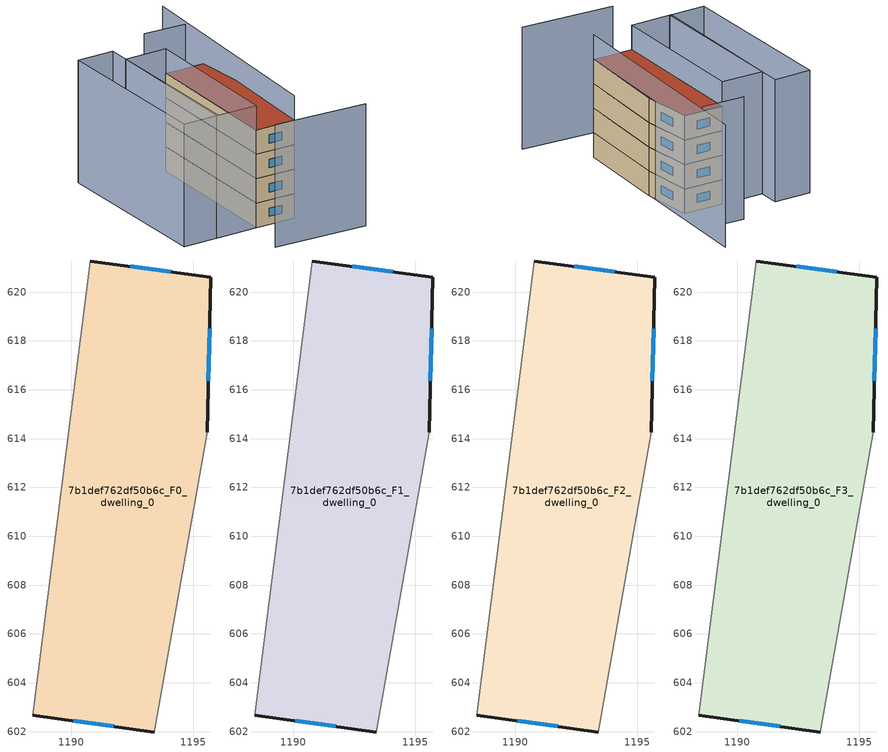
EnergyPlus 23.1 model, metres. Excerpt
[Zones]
7b1def762df50b6c_F0_dwelling_0
 floor ground (EU_floor_Construction): 1195.72,620.61 1195.57,614.25 1193.41,601.99 1188.42,602.67 1190.77,621.27 z0
 wall outside (EU_wall_Construction): 1195.57,614.25 1195.72,620.61 1190.77,621.27 / 1188.42,602.67 1193.41,601.99 z0:3
 wall adiabatic (EU_wall_Construction): 1190.77,621.27 1188.42,602.67 / 1193.41,601.99 1195.57,614.25 z0:3
 window (EU_Window_Construction): 1194.07,620.83 1192.42,621.05 / 1195.62,616.37 1195.67,618.49 / 1190.08,602.44 1191.74,602.21 z1:2
7b1def762df50b6c_F1_dwelling_0
 floor to 7b1def762df50b6c_F0_dwelling_0 (EU_floor_Construction): 1195.72,620.61 1195.57,614.25 1193.41,601.99 1188.42,602.67 1190.77,621.27 z3
 wall outside (EU_wall_Construction): 1195.57,614.25 1195.72,620.61 1190.77,621.27 / 1188.42,602.67 1193.41,601.99 z3:6
 wall adiabatic (EU_wall_Construction): 1190.77,621.27 1188.42,602.67 / 1193.41,601.99 1195.57,614.25 z3:6
 window (EU_Window_Construction): 1194.07,620.83 1192.42,621.05 / 1195.62,616.37 1195.67,618.49 / 1190.08,602.44 1191.74,602.21 z4:5
7b1def762df50b6c_F2_dwelling_0
 floor to 7b1def762df50b6c_F1_dwelling_0 (EU_floor_Construction): 1195.72,620.61 1195.57,614.25 1193.41,601.99 1188.42,602.67 1190.77,621.27 z6
 wall outside (EU_wall_Construction): 1195.57,614.25 1195.72,620.61 1190.77,621.27 / 1188.42,602.67 1193.41,601.99 z6:9
 wall adiabatic (EU_wall_Construction): 1190.77,621.27 1188.42,602.67 / 1193.41,601.99 1195.57,614.25 z6:9
 window (EU_Window_Construction): 1194.07,620.83 1192.42,621.05 / 1195.62,616.37 1195.67,618.49 / 1190.08,602.44 1191.74,602.21 z7:8
7b1def762df50b6c_F3_dwelling_0
 floor to 7b1def762df50b6c_F2_dwelling_0 (EU_floor_Construction): 1195.72,620.61 1195.57,614.25 1193.41,601.99 1188.42,602.67 1190.77,621.27 z9
 wall outside (EU_wall_Construction): 1195.57,614.25 1195.72,620.61 1190.77,621.27 / 1188.42,602.67 1193.41,601.99 z9:12
 wall adiabatic (EU_wall_Construction): 1190.77,621.27 1188.42,602.67 / 1193.41,601.99 1195.57,614.25 z9:12
 window (EU_Window_Construction): 1194.07,620.83 1192.42,621.05 / 1195.62,616.37 1195.67,618.49 / 1190.08,602.44 1191.74,602.21 z10:11
 roof outside (EU_roof_Construction): 1193.41,601.99 1195.57,614.25 1195.72,620.61 1190.77,621.27 1188.42,602.67 z12
shading: 1186.61,597.25 1198.13,595.21 / 1193.41,601.99 1198.16,630.61 / 1196.87,625.13 1191.64,626.05 / 1190.77,621.31 1188.42,602.67 / 1188.42,602.67 1183.14,603.33 / 1183.14,603.33 1185.5,621.97 / 1185.5,621.97 1190.77,621.31 / 1178.84,603.86 1181.24,625.14 / 1181.24,625.14 1185.8,624.63 / 1185.8,624.63 1183.4,603.34 / 1183.4,603.34 1178.84,603.86 z0:15
[Building]
EU S2 Campaign: North Axis=0; Terrain=City; Solar Distribution=FullExterior
[Site:Location]
Bologna: Latitude=44.5; Longitude=11.25; Time Zone=1; Elevation=37
[SizingPeriod:WeatherFileDays]
AnnualSizingPeriod: Begin Month=1; Begin Day of Month=1; End Month=12; End Day of Month=31; Day of Week for Start Day=Monday; Use Weather File Daylight Saving Period=No; Use Weather File Rain and Snow Indicators=No
[MATERIAL]
EU_InternalMass_Material: Roughness=MediumRough; Thickness=0.1; Conductivity=1; Density=1800; Specific Heat=900; Thermal Absorptance=0.9; Solar Absorptance=0.7; Visible Absorptance=0.7
[MATERIAL:NOMASS] Roughness=MediumRough; Thermal Absorptance=0.9; Solar Absorptance=0.7; Visible Absorptance=0.7
Name | Thermal Resistance
EU_wall_NoMass | 0.937881
EU_roof_NoMass | 0.548572
EU_floor_NoMass | 0.71348
[WINDOWMATERIAL:SIMPLEGLAZINGSYSTEM]
EU_Window_SimpleGlazing: UFactor=4.25633; Solar Heat Gain Coefficient=0.85; Visible Transmittance=0.85
[CONSTRUCTION]
EU_wall_Construction: EU_wall_NoMass
EU_roof_Construction: EU_roof_NoMass
EU_floor_Construction: EU_floor_NoMass
EU_Window_Construction: EU_Window_SimpleGlazing
EU_InternalMass_Construction: EU_InternalMass_Material
[ZONE] Type=1; Multiplier=1; Ceiling Height=autocalculate; Floor Area=autocalculate; Part of Total Floor Area=Yes
Name | Volume
7b1def762df50b6c_F0_dwelling_0 | 300.138
7b1def762df50b6c_F1_dwelling_0; 7b1def762df50b6c_F2_dwelling_0; 7b1def762df50b6c_F3_dwelling_0 | 300.14
[INTERNALMASS] Construction=EU_InternalMass_Construction; Surface Area=100.046
Name | Zone or ZoneList
7b1def762df50b6c_F0_dwelling_0_EU_InternalMass | 7b1def762df50b6c_F0_dwelling_0
7b1def762df50b6c_F1_dwelling_0_EU_InternalMass | 7b1def762df50b6c_F1_dwelling_0
7b1def762df50b6c_F2_dwelling_0_EU_InternalMass | 7b1def762df50b6c_F2_dwelling_0
7b1def762df50b6c_F3_dwelling_0_EU_InternalMass | 7b1def762df50b6c_F3_dwelling_0
[OTHEREQUIPMENT] Fuel Type=Electricity; Design Level Calculation Method=Watts/Area; Power per Zone Floor Area=1; Fraction Latent=0; Fraction Radiant=0; Fraction Lost=0; Carbon Dioxide Generation Rate=0; EndUse Subcategory=EU_Step8_InternalGains
Name | Zone or ZoneList or Space or SpaceList | Schedule
EU_Step8_InternalGain_7b1def762df50b6c_F0_dwelling_0_f000 | 7b1def762df50b6c_F0_dwelling_0 | EU_Step8_GainSchedule_7b1def762df50b6c_F0_dwelling_0_f000
EU_Step8_InternalGain_7b1def762df50b6c_F1_dwelling_0_f000 | 7b1def762df50b6c_F1_dwelling_0 | EU_Step8_GainSchedule_7b1def762df50b6c_F1_dwelling_0_f000
EU_Step8_InternalGain_7b1def762df50b6c_F2_dwelling_0_f000 | 7b1def762df50b6c_F2_dwelling_0 | EU_Step8_GainSchedule_7b1def762df50b6c_F2_dwelling_0_f000
EU_Step8_InternalGain_7b1def762df50b6c_F3_dwelling_0_f000 | 7b1def762df50b6c_F3_dwelling_0 | EU_Step8_GainSchedule_7b1def762df50b6c_F3_dwelling_0_f000
[ZONEVENTILATION:DESIGNFLOWRATE] Schedule=EU_AlwaysOn; Design Flow Rate Calculation Method=AirChanges/Hour; Air Changes per Hour=0.687892; Ventilation Type=Natural; Fan Pressure Rise=0; Fan Total Efficiency=1; Constant Term Coefficient=1; Temperature Term Coefficient=0; Velocity Term Coefficient=0; Velocity Squared Term Coefficient=0; Minimum Indoor Temperature=-100; Maximum Indoor Temperature=100; Delta Temperature=-100; Minimum Outdoor Temperature=-100; Maximum Outdoor Temperature=100; Maximum Wind Speed=40
Name | Zone or ZoneList or Space or SpaceList
EU_ConstantAir_7b1def762df50b6c_F0_dwelling_0 | 7b1def762df50b6c_F0_dwelling_0
EU_ConstantAir_7b1def762df50b6c_F1_dwelling_0 | 7b1def762df50b6c_F1_dwelling_0
EU_ConstantAir_7b1def762df50b6c_F2_dwelling_0 | 7b1def762df50b6c_F2_dwelling_0
EU_ConstantAir_7b1def762df50b6c_F3_dwelling_0 | 7b1def762df50b6c_F3_dwelling_0
[HVACTEMPLATE:THERMOSTAT] Constant Heating Setpoint=20; Constant Cooling Setpoint=50
EU_HeatOnly_7b1def762df50b6c_F0_dwelling_0; EU_HeatOnly_7b1def762df50b6c_F1_dwelling_0; EU_HeatOnly_7b1def762df50b6c_F2_dwelling_0; EU_HeatOnly_7b1def762df50b6c_F3_dwelling_0
[HVACTEMPLATE:ZONE:IDEALLOADSAIRSYSTEM] System Availability Schedule=EU_AlwaysOn; Maximum Heating Supply Air Temperature=50; Minimum Cooling Supply Air Temperature=13; Maximum Heating Supply Air Humidity Ratio=0.0156; Minimum Cooling Supply Air Humidity Ratio=0.0077; Heating Limit=NoLimit; Cooling Limit=NoLimit; Heating Availability Schedule=EU_AlwaysOn; Cooling Availability Schedule=EU_CoolingOff; Dehumidification Control Type=ConstantSensibleHeatRatio; Cooling Sensible Heat Ratio=0.7; Dehumidification Setpoint=60; Humidification Control Type=None; Humidification Setpoint=30; Outdoor Air Method=None; Outdoor Air Flow Rate per Person=0.00944; Outdoor Air Flow Rate per Zone Floor Area=0; Outdoor Air Flow Rate per Zone=0; Demand Controlled Ventilation Type=None; Outdoor Air Economizer Type=NoEconomizer; Heat Recovery Type=None; Sensible Heat Recovery Effectiveness=0.7; Latent Heat Recovery Effectiveness=0.65
Name | Template Thermostat
7b1def762df50b6c_F0_dwelling_0 | EU_HeatOnly_7b1def762df50b6c_F0_dwelling_0
7b1def762df50b6c_F1_dwelling_0 | EU_HeatOnly_7b1def762df50b6c_F1_dwelling_0
7b1def762df50b6c_F2_dwelling_0 | EU_HeatOnly_7b1def762df50b6c_F2_dwelling_0
7b1def762df50b6c_F3_dwelling_0 | EU_HeatOnly_7b1def762df50b6c_F3_dwelling_0
[SIZING:ZONE] Zone Cooling Design Supply Air Temperature Input Method=SupplyAirTemperature; Zone Cooling Design Supply Air Temperature=13; Zone Heating Design Supply Air Temperature Input Method=SupplyAirTemperature; Zone Heating Design Supply Air Temperature=50; Zone Cooling Design Supply Air Humidity Ratio=0.008; Zone Heating Design Supply Air Humidity Ratio=0.008; Cooling Design Air Flow Method=DesignDay; Cooling Design Air Flow Rate=0; Cooling Minimum Air Flow per Zone Floor Area=0.000762; Cooling Minimum Air Flow=0; Cooling Minimum Air Flow Fraction=0.2; Heating Design Air Flow Method=DesignDay; Heating Design Air Flow Rate=0; Heating Maximum Air Flow per Zone Floor Area=0.002032; Heating Maximum Air Flow=0.141576; Heating Maximum Air Flow Fraction=0.3; Account for Dedicated Outdoor Air System=No; Dedicated Outdoor Air System Control Strategy=NeutralSupplyAir; Dedicated Outdoor Air Low Setpoint Temperature for Design=autosize; Dedicated Outdoor Air High Setpoint Temperature for Design=autosize; Zone Load Sizing Method=Sensible Load Only No Latent Load; Zone Latent Cooling Design Supply Air Humidity Ratio Input Method=HumidityRatioDifference; Zone Cooling Design Supply Air Humidity Ratio Difference=0.005; Zone Latent Heating Design Supply Air Humidity Ratio Input Method=HumidityRatioDifference; Zone Humidification Design Supply Air Humidity Ratio Difference=0.005
7b1def762df50b6c_F0_dwelling_0; 7b1def762df50b6c_F1_dwelling_0; 7b1def762df50b6c_F2_dwelling_0; 7b1def762df50b6c_F3_dwelling_0
[SCHEDULE:CONSTANT]
Name | Hourly Value
EU_AlwaysOn | 1
EU_CoolingOff | 0
[SCHEDULE:FILE] Column Number=1; Rows to Skip at Top=0; Number of Hours of Data=8760; Column Separator=Comma; Interpolate to Timestep=No; Minutes per Item=60; Adjust Schedule for Daylight Savings=Yes
Name | File
EU_Step8_GainSchedule_7b1def762df50b6c_F0_dwelling_0_f000 | ../../schedules/7b1def762df50b6c/7b1def762df50b6c_F0_dwelling_0_f000_gain.csv
EU_Step8_GainSchedule_7b1def762df50b6c_F1_dwelling_0_f000 | ../../schedules/7b1def762df50b6c/7b1def762df50b6c_F1_dwelling_0_f000_gain.csv
EU_Step8_GainSchedule_7b1def762df50b6c_F2_dwelling_0_f000 | ../../schedules/7b1def762df50b6c/7b1def762df50b6c_F2_dwelling_0_f000_gain.csv
EU_Step8_GainSchedule_7b1def762df50b6c_F3_dwelling_0_f000 | ../../schedules/7b1def762df50b6c/7b1def762df50b6c_F3_dwelling_0_f000_gain.csv
